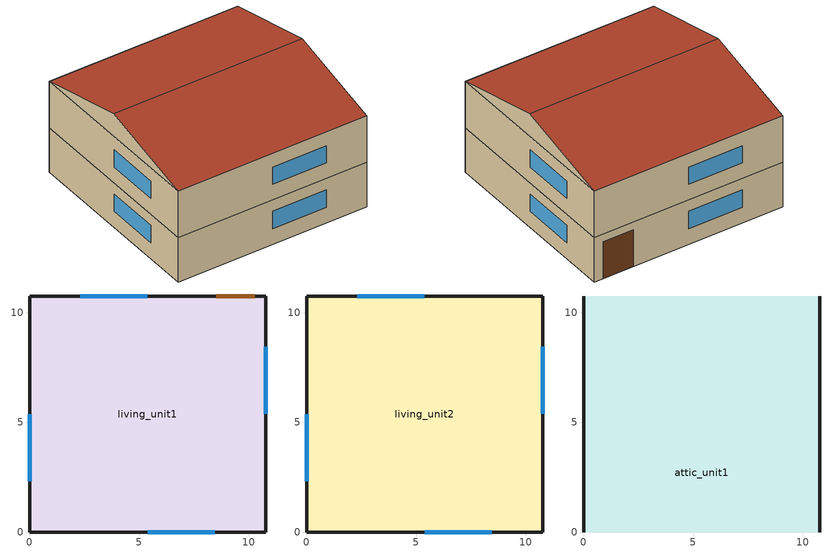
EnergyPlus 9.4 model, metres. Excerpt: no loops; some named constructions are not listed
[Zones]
living_unit1
 floor ground (Interior Floor): 0,0 0,10.77 10.77,10.77 10.77,0 z0.12
 wall outside (Exterior Wall): 0,0 10.77,0 10.77,10.77 0,10.77 0,0 z0.12:2.7
 window (Exterior Window): 5.4,0 8.46,0 / 5.37,10.77 2.31,10.77 / 10.77,5.4 10.77,8.46 / 0,5.37 0,2.31 z1.04:2.04
 door (Exterior Door): 10.27,10.77 8.53,10.77 z0.12:2.26
 ceiling adiabatic (Interior Ceiling): 0,10.77 0,0 10.77,0 10.77,10.77 z2.7
living_unit2
 floor adiabatic (Interior Floor): 0,0 0,10.77 10.77,10.77 10.77,0 z2.7
 wall outside (Exterior Wall): 0,0 10.77,0 10.77,10.77 0,10.77 0,0 z2.7:5.4
 window (Exterior Window): 5.4,0 8.46,0 / 5.37,10.77 2.31,10.77 / 10.77,5.4 10.77,8.46 / 0,5.37 0,2.31 z3.61:4.61
 ceiling to attic_unit1 (attic floor): 0,0 10.77,0 10.77,10.77 0,10.77 z5.4
attic_unit1
 wall outside (Gable_end): 10.77,0,5.4 10.77,10.77,5.4 10.77,5.39,6.7; 0,10.77,5.4 0,0,5.4 0,5.39,6.7
 roof outside (Exterior Roof): 0,0,5.4 10.77,0,5.4 10.77,5.39,6.7 0,5.39,6.7; 10.77,10.77,5.4 0,10.77,5.4 0,5.39,6.7 10.77,5.39,6.7
[Schedule:Day:Hourly]
ExteriorLightingDay: 1, 1, 1, 1, 1, 1, 0, 0, 0, 0, 0, 0, 0, 0, 0, 0, 0, 0, 1, 1, 1, 1, 1, 1
ClothesDryerWeekday: 0.0996819, 0.0598091, 0.0398727, 0.0199364, 0.0398727, 0.0598091, 0.159491, 0.318982, 0.486427, 0.685791, 0.785473, 0.817391, 0.7456, 0.677837, 0.610073, 0.578155, 0.558218, 0.546236, 0.518346, 0.510391, 0.5263, 0.546236, 0.4386, 0.239236
ClothesDryerWeekend: 0.121951, 0.0731707, 0.0487805, 0.0243902, 0.0487805, 0.0731707, 0.195122, 0.390244, 0.595097, 0.839, 0.960951, 1, 0.91217, 0.829268, 0.746366, 0.707317, 0.682927, 0.668268, 0.634146, 0.624415, 0.643878, 0.668268, 0.536585, 0.292683
ClothesDryerVacation: 0, 0, 0, 0, 0, 0, 0, 0, 0, 0, 0, 0, 0, 0, 0, 0, 0, 0, 0, 0, 0, 0, 0, 0
[Schedule:Day:List]
alwaysOffDaySch: No, 15, 0, 0, 0, 0, 0, 0, 0, 0, 0, 0, 0, 0, 0, 0, 0, 0, 0, 0, 0, 0, 0, 0, 0, 0, 0, 0, 0, 0, 0, 0, 0, 0, 0, 0, 0, 0, 0, 0, 0, 0, 0, 0, 0, 0, 0, 0, 0, 0, 0, 0, 0, 0, 0, 0, 0, 0, 0, 0, 0, 0, 0, 0, 0, 0, 0, 0, 0, 0, 0, 0, 0, 0, 0, 0, 0, 0, 0, 0, 0, 0, 0, 0, 0, 0, 0, 0, 0, 0, 0, 0, 0, 0, 0, 0, 0, 0
Week23Day0OvenSch: No, 15, 0, 0, 0, 0, 0, 0, 0, 0, 0, 0, 0, 0, 0, 0, 0, 0, 0, 0, 0, 0, 0, 0, 0, 0, 0, 0, 0, 0, 0, 0, 0, 0, 0, 0, 0, 0, 0, 0, 0, 0, 0, 0, 0, 0, 0, 0, 0, 0, 1, 0, 0, 0, 0, 0, 0, 0, 0, 0, 0, 0, 0, 0, 0, 0, 0, 0, 0, 0, 0, 0, 0, 0, 1, 1, 1, 0, 0, 0, 0, 0, 0, 0, 0, 0, 0, 0, 0, 0, 0, 0, 0, 0, 0, 0, 0, 0
Week23Day2OvenSch; Week47Day4OvenSch: No, 15, 0, 0, 0, 0, 0, 0, 0, 0, 0, 0, 0, 0, 0, 0, 0, 0, 0, 0, 0, 0, 0, 0, 0, 0, 0, 0, 0, 0, 0, 0, 0, 0, 0, 0, 0, 0, 0, 0, 0, 0, 0, 0, 0, 0, 0, 0, 0, 0, 0, 0, 0, 0, 1, 0, 0, 0, 0, 0, 0, 0, 0, 0, 0, 0, 0, 0, 0, 0, 0, 0, 0, 0, 0, 0, 0, 0, 0, 0, 0, 0, 0, 0, 0, 0, 0, 0, 0, 0, 0, 0, 0, 0, 0, 0, 0, 0
Week23Day5OvenSch; Week37Day5OvenSch; Week39Day1OvenSch; Week41Day1OvenSch; Week51Day2OvenSch: No, 15, 0, 0, 0, 0, 0, 0, 0, 0, 0, 0, 0, 0, 0, 0, 0, 0, 0, 0, 0, 0, 0, 0, 0, 0, 0, 0, 0, 0, 0, 0, 0, 0, 0, 0, 0, 0, 0, 0, 0, 0, 0, 0, 0, 0, 0, 0, 0, 0, 0, 0, 0, 0, 0, 0, 0, 0, 0, 0, 0, 0, 0, 0, 0, 0, 0, 0, 0, 0, 0, 0, 0, 0, 0, 0, 0, 0, 0, 0, 0, 0, 1, 1, 1, 0, 0, 0, 0, 0, 0, 0, 0, 0, 0, 0, 0, 0
Week23Day6OvenSch; Week26Day1OvenSch; Week44Day6OvenSch: No, 15, 0, 0, 0, 0, 0, 0, 0, 0, 0, 0, 0, 0, 0, 0, 0, 0, 0, 0, 0, 0, 0, 0, 0, 0, 0, 0, 0, 0, 0, 0, 0, 0, 1, 0, 0, 0, 0, 0, 0, 0, 0, 0, 0, 0, 0, 0, 0, 0, 0, 0, 0, 0, 0, 0, 0, 0, 0, 0, 0, 0, 0, 0, 0, 0, 0, 0, 0, 0, 0, 0, 0, 0, 0, 0, 0, 0, 0, 0, 0, 0, 0, 0, 0, 0, 0, 0, 0, 0, 0, 0, 0, 0, 0, 0, 0, 0
Week24Day0OvenSch; Week27Day3OvenSch; Week40Day6OvenSch: No, 15, 0, 0, 0, 0, 0, 0, 0, 0, 0, 0, 0, 0, 0, 0, 0, 0, 0, 0, 0, 0, 0, 0, 0, 0, 0, 0, 0, 0, 0, 0, 0, 0, 0, 0, 0, 0, 0, 0, 0, 0, 0, 0, 0, 0, 0, 0, 0, 0, 0, 0, 0, 0, 0, 0, 0, 0, 0, 0, 0, 0, 0, 0, 0, 0, 0, 0, 0, 0, 0, 0, 0, 0, 0, 0, 0, 0, 0, 0, 1, 1, 1, 0, 0, 0, 0, 0, 0, 0, 0, 0, 0, 0, 0, 0, 0, 0
Week24Day2OvenSch: No, 15, 0, 0, 0, 0, 0, 0, 0, 0, 0, 0, 0, 0, 0, 0, 0, 0, 0, 0, 0, 0, 0, 0, 0, 0, 0, 0, 0, 0, 0, 0, 0, 0, 0, 0, 0, 0, 0, 0, 0, 0, 0, 0, 0, 0, 0, 0, 0, 0, 0, 0, 0, 0, 0, 0, 0, 0, 0, 0, 0, 0, 0, 0, 0, 0, 0, 0, 0, 1, 0, 0, 0, 0, 0, 0, 0, 0, 0, 0, 0, 0, 0, 0, 0, 0, 0, 0, 0, 0, 0, 0, 0, 0, 0, 0, 0, 0
Week24Day4OvenSch: No, 15, 0, 0, 0, 0, 0, 0, 0, 0, 0, 0, 0, 0, 0, 0, 0, 0, 0, 0, 0, 0, 0, 0, 0, 0, 0, 0, 0, 0, 0, 0, 0, 0, 0, 0, 0, 0, 0, 0, 0, 0, 0, 0, 0, 0, 0, 0, 0, 0, 0, 0, 0, 0, 0, 0, 0, 0, 0, 0, 0, 0, 0, 0, 0, 0, 0, 0, 0, 0, 0, 0, 0, 0, 0, 0, 0, 0, 1, 1, 1, 0, 1, 1, 1, 0, 0, 0, 0, 0, 0, 0, 0, 0, 0, 0, 0, 0
Week24Day5OvenSch; Week45Day5OvenSch: No, 15, 0, 0, 0, 0, 0, 0, 0, 0, 0, 0, 0, 0, 0, 0, 0, 0, 0, 0, 0, 0, 0, 0, 0, 0, 0, 0, 0, 0, 0, 0, 0, 0, 0, 0, 0, 0, 0, 0, 0, 0, 0, 0, 0, 0, 0, 0, 0, 0, 0, 0, 0, 0, 0, 0, 0, 0, 0, 0, 0, 0, 0, 0, 0, 0, 0, 0, 0, 0, 0, 0, 0, 0, 0, 0, 0, 0, 0, 1, 1, 1, 0, 0, 0, 0, 0, 0, 0, 0, 0, 0, 0, 0, 0, 0, 0, 0
Week25Day1OvenSch: No, 15, 0, 0, 0, 0, 0, 0, 0, 0, 0, 0, 0, 0, 0, 0, 0, 0, 0, 0, 0, 0, 0, 0, 0, 0, 0, 0, 0, 0, 0, 0, 0, 1, 1, 0, 0, 0, 0, 0, 0, 0, 0, 0, 0, 0, 0, 0, 0, 0, 0, 0, 0, 0, 0, 0, 0, 0, 0, 0, 0, 0, 0, 0, 0, 0, 0, 0, 0, 0, 0, 0, 0, 0, 0, 0, 0, 0, 0, 0, 0, 0, 0, 0, 0, 0, 0, 0, 0, 0, 0, 0, 0, 0, 0, 0, 0, 0
Week25Day3OvenSch: No, 15, 0, 0, 0, 0, 0, 0, 0, 0, 0, 0, 0, 0, 0, 0, 0, 0, 0, 0, 0, 0, 0, 0, 0, 0, 0, 0, 0, 0, 0, 0, 0, 0, 0, 0, 0, 0, 1, 0, 0, 0, 0, 0, 0, 0, 0, 0, 0, 0, 0, 0, 1, 0, 0, 0, 0, 0, 0, 0, 0, 0, 0, 0, 0, 0, 0, 0, 0, 0, 0, 0, 0, 0, 0, 0, 0, 0, 0, 0, 0, 0, 0, 0, 0, 0, 0, 0, 0, 0, 0, 0, 0, 0, 0, 0, 0, 0
Week26Day2OvenSch; Week38Day4OvenSch: No, 15, 0, 0, 0, 0, 0, 0, 0, 0, 0, 0, 0, 0, 0, 0, 0, 0, 0, 0, 0, 0, 0, 0, 0, 0, 0, 0, 0, 0, 1, 0, 0, 0, 0, 0, 0, 0, 0, 0, 0, 0, 0, 0, 0, 0, 0, 0, 0, 0, 0, 0, 0, 0, 0, 0, 0, 0, 0, 0, 0, 0, 0, 0, 0, 0, 0, 0, 0, 0, 0, 0, 0, 0, 0, 0, 0, 0, 0, 0, 0, 0, 0, 0, 0, 0, 0, 0, 0, 0, 0, 0, 0, 0, 0, 0, 0, 0
Week26Day3OvenSch: No, 15, 0, 0, 0, 0, 0, 0, 0, 0, 0, 0, 0, 0, 0, 0, 0, 0, 0, 0, 0, 0, 0, 0, 0, 0, 0, 0, 0, 0, 0, 0, 0, 0, 0, 0, 1, 0, 0, 0, 0, 0, 0, 0, 0, 0, 0, 0, 0, 0, 0, 0, 0, 0, 0, 0, 0, 0, 0, 0, 0, 0, 0, 0, 0, 0, 0, 0, 0, 0, 0, 0, 0, 0, 0, 0, 0, 0, 0, 0, 0, 0, 0, 0, 0, 0, 0, 0, 0, 0, 0, 0, 0, 0, 0, 0, 0, 0
Week26Day5OvenSch: No, 15, 0, 0, 0, 0, 0, 0, 0, 0, 0, 0, 0, 0, 0, 0, 0, 0, 0, 0, 0, 0, 0, 0, 0, 0, 0, 0, 0, 0, 0, 0, 0, 0, 0, 0, 0, 0, 1, 0, 0, 0, 0, 0, 0, 0, 0, 0, 0, 0, 0, 0, 0, 0, 0, 0, 0, 0, 0, 0, 0, 0, 0, 0, 0, 0, 0, 0, 0, 0, 0, 0, 0, 1, 1, 1, 0, 0, 0, 0, 0, 0, 0, 0, 0, 0, 0, 0, 0, 0, 0, 0, 0, 0, 0, 0, 0, 0
Week27Day1OvenSch; Week28Day1OvenSch; Week43Day3OvenSch; Week48Day2OvenSch; Week51Day0OvenSch: No, 15, 0, 0, 0, 0, 0, 0, 0, 0, 0, 0, 0, 0, 0, 0, 0, 0, 0, 0, 0, 0, 0, 0, 0, 0, 0, 0, 0, 0, 0, 0, 0, 0, 0, 0, 0, 0, 0, 0, 0, 0, 0, 0, 0, 0, 0, 0, 0, 0, 0, 0, 0, 0, 0, 0, 0, 0, 0, 0, 0, 0, 0, 0, 0, 0, 0, 0, 0, 0, 0, 0, 0, 0, 0, 0, 0, 0, 1, 1, 1, 0, 0, 0, 0, 0, 0, 0, 0, 0, 0, 0, 0, 0, 0, 0, 0, 0
Week27Day2OvenSch; Week29Day6OvenSch; Week46Day0OvenSch: No, 15, 0, 0, 0, 0, 0, 0, 0, 0, 0, 0, 0, 0, 0, 0, 0, 0, 0, 0, 0, 0, 0, 0, 0, 0, 0, 0, 0, 0, 0, 0, 0, 0, 0, 1, 0, 0, 0, 0, 0, 0, 0, 0, 0, 0, 0, 0, 0, 0, 0, 0, 0, 0, 0, 0, 0, 0, 0, 0, 0, 0, 0, 0, 0, 0, 0, 0, 0, 0, 0, 0, 0, 0, 0, 0, 0, 0, 0, 0, 0, 0, 0, 0, 0, 0, 0, 0, 0, 0, 0, 0, 0, 0, 0, 0, 0, 0
Week28Day3OvenSch: No, 15, 0, 0, 0, 0, 0, 0, 0, 0, 0, 0, 0, 0, 0, 0, 0, 0, 0, 0, 0, 0, 0, 0, 0, 0, 0, 0, 0, 0, 0, 0, 0, 0, 0, 0, 0, 0, 0, 0, 0, 0, 0, 0, 0, 0, 0, 0, 0, 0, 0, 0, 0, 0, 0, 0, 0, 0, 0, 0, 0, 0, 0, 0, 0, 0, 0, 0, 0, 0, 0, 0, 0, 0, 0, 0, 0, 0, 0, 0, 0, 0, 1, 1, 1, 0, 0, 0, 0, 0, 0, 0, 0, 1, 1, 1, 0, 0
Week28Day4OvenSch: No, 15, 0, 0, 0, 0, 0, 0, 0, 0, 0, 0, 0, 0, 0, 0, 0, 0, 0, 0, 0, 0, 0, 0, 0, 0, 0, 0, 0, 0, 0, 0, 0, 0, 0, 0, 0, 0, 0, 0, 0, 0, 0, 0, 0, 0, 0, 0, 0, 0, 0, 0, 0, 0, 0, 0, 0, 0, 0, 0, 0, 0, 0, 0, 0, 0, 0, 0, 0, 0, 0, 0, 0, 0, 0, 0, 0, 0, 0, 1, 1, 1, 1, 1, 1, 0, 0, 0, 0, 0, 0, 0, 0, 0, 0, 0, 0, 0
Week28Day6OvenSch: No, 15, 0, 0, 0, 0, 0, 0, 0, 0, 0, 0, 0, 0, 0, 0, 0, 0, 0, 0, 0, 0, 0, 0, 0, 0, 0, 0, 0, 0, 0, 0, 0, 0, 0, 0, 0, 0, 0, 0, 0, 0, 0, 0, 0, 0, 0, 0, 0, 0, 0, 0, 0, 1, 0, 0, 0, 0, 0, 0, 0, 0, 0, 0, 0, 0, 0, 0, 0, 0, 0, 0, 0, 0, 0, 0, 0, 0, 0, 0, 0, 0, 0, 0, 0, 0, 0, 0, 0, 0, 0, 0, 0, 0, 0, 0, 0, 0
Week29Day0OvenSch: No, 15, 0, 0, 0, 0, 0, 0, 0, 0, 0, 0, 0, 0, 0, 0, 0, 0, 0, 0, 0, 0, 0, 0, 0, 0, 0, 0, 0, 0, 0, 0, 0, 0, 0, 0, 0, 0, 0, 0, 0, 0, 0, 0, 0, 0, 0, 0, 0, 0, 0, 0, 0, 0, 0, 0, 0, 0, 0, 0, 0, 0, 0, 0, 0, 0, 0, 0, 0, 0, 0, 0, 0, 0, 1, 1, 1, 0, 0, 0, 0, 0, 0, 0, 0, 0, 0, 0, 0, 0, 0, 0, 0, 0, 0, 0, 0, 0
Week29Day4OvenSch: No, 15, 0, 0, 0, 0, 0, 0, 0, 0, 0, 0, 0, 0, 0, 0, 0, 0, 0, 0, 0, 0, 0, 0, 0, 0, 0, 0, 0, 0, 0, 0, 0, 0, 0, 0, 0, 0, 0, 0, 0, 0, 0, 0, 0, 0, 0, 0, 0, 0, 0, 0, 0, 0, 0, 0, 0, 0, 1, 0, 0, 0, 0, 0, 0, 0, 0, 0, 0, 0, 0, 0, 0, 0, 0, 0, 0, 0, 0, 0, 0, 0, 0, 0, 0, 0, 0, 0, 0, 0, 0, 0, 0, 0, 0, 0, 0, 0
Week29Day5OvenSch: No, 15, 0, 0, 0, 0, 0, 0, 0, 0, 0, 0, 0, 0, 0, 0, 0, 0, 0, 0, 0, 0, 0, 0, 0, 0, 0, 0, 0, 0, 0, 0, 0, 0, 1, 0, 0, 0, 0, 0, 0, 0, 0, 0, 0, 0, 0, 0, 0, 0, 0, 0, 0, 0, 0, 0, 0, 0, 0, 0, 0, 0, 0, 0, 0, 0, 0, 0, 0, 0, 0, 0, 0, 0, 0, 0, 0, 0, 0, 0, 0, 1, 1, 1, 0, 0, 0, 0, 0, 0, 0, 0, 0, 0, 0, 0, 0, 0
Week31Day1OvenSch: No, 15, 0, 0, 0, 0, 0, 0, 0, 0, 0, 0, 0, 0, 0, 0, 0, 0, 0, 0, 0, 0, 0, 0, 0, 0, 0, 0, 0, 0, 0, 0, 0, 0, 0, 0, 0, 0, 0, 0, 0, 0, 0, 0, 0, 0, 0, 0, 0, 0, 0, 0, 1, 0, 0, 0, 0, 0, 0, 0, 0, 0, 0, 0, 0, 0, 0, 0, 0, 0, 0, 0, 0, 0, 0, 0, 0, 0, 0, 0, 0, 0, 0, 0, 0, 0, 0, 0, 0, 0, 0, 0, 0, 0, 0, 0, 0, 0
Week31Day4OvenSch; Week31Day6OvenSch: No, 15, 0, 0, 0, 0, 0, 0, 0, 0, 0, 0, 0, 0, 0, 0, 0, 0, 0, 0, 0, 0, 0, 0, 0, 0, 0, 0, 0, 0, 0, 0, 0, 0, 0, 0, 0, 0, 0, 0, 0, 0, 0, 0, 0, 0, 0, 0, 0, 0, 0, 0, 0, 0, 0, 0, 0, 1, 0, 0, 0, 0, 0, 0, 0, 0, 0, 0, 0, 0, 0, 0, 0, 0, 0, 0, 0, 0, 0, 0, 0, 0, 0, 0, 0, 0, 0, 0, 0, 0, 0, 0, 0, 0, 0, 0, 0, 0
Week31Day5OvenSch: No, 15, 0, 0, 0, 0, 0, 0, 0, 0, 0, 0, 0, 0, 0, 0, 0, 0, 0, 0, 0, 0, 0, 0, 0, 0, 0, 0, 0, 0, 0, 0, 0, 0, 1, 0, 0, 0, 0, 0, 0, 0, 0, 0, 0, 0, 0, 1, 0, 0, 0, 0, 0, 0, 0, 0, 0, 0, 0, 0, 0, 0, 0, 0, 0, 0, 0, 0, 0, 0, 0, 0, 0, 0, 0, 0, 0, 0, 0, 0, 0, 0, 0, 0, 0, 0, 0, 0, 0, 0, 0, 0, 0, 0, 0, 0, 0, 0
Week34Day1OvenSch: No, 15, 0, 0, 0, 0, 0, 0, 0, 0, 0, 0, 0, 0, 0, 0, 0, 0, 0, 0, 0, 0, 0, 0, 0, 0, 0, 0, 0, 0, 0, 0, 0, 0, 0, 0, 0, 0, 0, 0, 0, 0, 0, 0, 0, 0, 0, 1, 0, 0, 0, 0, 0, 0, 0, 0, 0, 0, 0, 0, 0, 0, 0, 0, 0, 0, 0, 0, 0, 0, 0, 0, 0, 0, 0, 0, 0, 0, 0, 0, 0, 0, 0, 0, 0, 0, 0, 0, 0, 0, 0, 0, 0, 0, 0, 0, 0, 0
Week34Day2OvenSch: No, 15, 0, 0, 0, 0, 0, 0, 0, 0, 0, 0, 0, 0, 0, 0, 0, 0, 0, 0, 0, 0, 0, 0, 0, 0, 0, 0, 0, 0, 0, 0, 0, 0, 0, 0, 0, 0, 0, 0, 0, 0, 0, 0, 0, 0, 0, 0, 0, 0, 1, 0, 0, 0, 0, 0, 0, 0, 0, 0, 0, 0, 0, 0, 0, 0, 0, 0, 0, 0, 0, 0, 0, 0, 0, 0, 0, 0, 0, 1, 1, 1, 1, 1, 1, 0, 0, 0, 0, 0, 0, 0, 0, 0, 0, 0, 0, 0
Week34Day4OvenSch: No, 15, 0, 0, 0, 0, 0, 0, 0, 0, 0, 0, 0, 0, 0, 0, 0, 0, 0, 0, 0, 0, 0, 0, 0, 0, 0, 0, 0, 0, 0, 0, 0, 1, 0, 0, 0, 0, 0, 0, 0, 0, 0, 0, 0, 0, 0, 0, 0, 0, 0, 0, 0, 0, 0, 0, 0, 0, 0, 0, 0, 0, 0, 0, 0, 0, 0, 0, 0, 0, 0, 0, 0, 1, 1, 1, 0, 0, 0, 0, 0, 1, 1, 1, 0, 0, 0, 0, 0, 0, 0, 0, 0, 0, 0, 0, 0, 0
Week34Day6OvenSch: No, 15, 0, 0, 0, 0, 0, 0, 0, 0, 0, 0, 0, 0, 0, 0, 0, 0, 0, 0, 0, 0, 0, 0, 0, 0, 0, 0, 0, 0, 0, 0, 0, 0, 0, 0, 0, 0, 0, 0, 0, 0, 0, 0, 0, 0, 0, 0, 0, 0, 1, 0, 0, 0, 0, 0, 0, 0, 0, 0, 0, 0, 0, 0, 0, 0, 0, 0, 0, 0, 0, 0, 0, 0, 0, 0, 0, 0, 0, 0, 1, 1, 1, 0, 0, 0, 0, 0, 0, 0, 0, 0, 0, 0, 0, 0, 0, 0
Week35Day2OvenSch; Week42Day1OvenSch: No, 15, 0, 0, 0, 0, 0, 0, 0, 0, 0, 0, 0, 0, 0, 0, 0, 0, 0, 0, 0, 0, 0, 0, 0, 0, 0, 0, 0, 0, 0, 0, 0, 0, 0, 0, 0, 0, 0, 0, 0, 0, 0, 0, 0, 0, 0, 0, 0, 0, 0, 0, 0, 0, 0, 0, 0, 0, 0, 0, 0, 0, 0, 0, 0, 0, 0, 0, 0, 0, 0, 0, 0, 1, 1, 1, 0, 0, 0, 0, 0, 0, 0, 0, 0, 0, 0, 0, 0, 0, 0, 0, 0, 0, 0, 0, 0, 0
Week42Day5OvenSch: No, 15, 0, 0, 0, 0, 0, 0, 0, 0, 0, 0, 0, 0, 0, 0, 0, 0, 0, 0, 0, 0, 0, 0, 0, 0, 0, 0, 0, 0, 0, 0, 0, 0, 0, 0, 0, 0, 1, 0, 0, 0, 0, 0, 0, 0, 0, 0, 0, 0, 0, 0, 0, 0, 0, 0, 0, 0, 0, 0, 0, 0, 0, 0, 0, 0, 0, 0, 0, 0, 0, 0, 0, 0, 0, 0, 0, 0, 0, 0, 0, 0, 0, 0, 0, 0, 0, 0, 0, 0, 0, 0, 0, 0, 0, 0, 0, 0
Week44Day2OvenSch; Week46Day2OvenSch: No, 15, 0, 0, 0, 0, 0, 0, 0, 0, 0, 0, 0, 0, 0, 0, 0, 0, 0, 0, 0, 0, 0, 0, 0, 0, 0, 0, 0, 0, 0, 0, 0, 0, 0, 0, 0, 0, 0, 0, 0, 0, 0, 0, 0, 0, 0, 0, 0, 0, 0, 0, 0, 0, 0, 0, 0, 0, 0, 0, 0, 0, 0, 0, 0, 0, 0, 0, 0, 0, 0, 0, 0, 0, 0, 0, 0, 0, 0, 0, 0, 1, 1, 1, 0, 0, 0, 0, 0, 0, 0, 0, 0, 0, 0, 0, 0, 0
Week45Day1OvenSch: No, 15, 0, 0, 0, 0, 0, 0, 0, 0, 0, 0, 0, 0, 0, 0, 0, 0, 0, 0, 0, 0, 0, 0, 0, 0, 0, 0, 0, 0, 0, 0, 0, 0, 0, 0, 0, 0, 1, 0, 0, 0, 0, 0, 0, 0, 0, 0, 0, 0, 0, 0, 0, 0, 0, 0, 0, 0, 0, 0, 0, 0, 0, 0, 0, 0, 0, 0, 0, 0, 0, 0, 0, 0, 1, 1, 1, 0, 0, 0, 0, 1, 1, 1, 0, 0, 0, 0, 0, 0, 0, 0, 0, 0, 0, 0, 0, 0
Week46Day5OvenSch: No, 15, 0, 0, 0, 0, 0, 0, 0, 0, 0, 0, 0, 0, 0, 0, 0, 0, 0, 0, 0, 0, 0, 0, 0, 0, 0, 0, 0, 0, 0, 0, 0, 0, 0, 0, 0, 0, 0, 0, 0, 0, 0, 0, 0, 0, 0, 0, 0, 0, 0, 0, 0, 0, 0, 0, 0, 0, 0, 0, 0, 0, 0, 0, 0, 0, 0, 0, 0, 0, 0, 0, 1, 1, 1, 0, 0, 0, 0, 0, 0, 0, 0, 0, 0, 0, 0, 0, 0, 0, 0, 0, 0, 0, 0, 0, 0, 0
Week49Day2OvenSch: No, 15, 0, 0, 0, 0, 0, 0, 0, 0, 0, 0, 0, 0, 0, 0, 0, 0, 0, 0, 0, 0, 0, 0, 0, 0, 0, 0, 0, 0, 0, 0, 0, 0, 0, 0, 0, 0, 0, 0, 0, 0, 0, 0, 0, 0, 0, 0, 0, 0, 0, 0, 0, 0, 0, 0, 0, 0, 0, 0, 0, 0, 0, 0, 0, 0, 0, 0, 0, 0, 0, 0, 0, 1, 1, 1, 0, 0, 0, 0, 0, 0, 1, 1, 1, 0, 0, 0, 0, 0, 0, 0, 0, 1, 1, 1, 0, 0
Week49Day3OvenSch: No, 15, 0, 0, 0, 0, 0, 0, 0, 0, 0, 0, 0, 0, 0, 0, 0, 0, 0, 0, 0, 0, 0, 0, 0, 0, 0, 0, 0, 0, 1, 0, 0, 0, 0, 0, 0, 0, 0, 0, 0, 0, 0, 0, 0, 0, 0, 0, 0, 0, 0, 0, 0, 0, 0, 0, 0, 0, 0, 0, 0, 0, 0, 0, 0, 0, 0, 0, 0, 0, 0, 0, 0, 0, 0, 0, 0, 0, 0, 0, 0, 0, 1, 1, 1, 0, 0, 0, 0, 0, 0, 0, 0, 0, 0, 0, 0, 0
Week51Day5OvenSch: No, 15, 0, 0, 0, 0, 0, 0, 0, 0, 0, 0, 0, 0, 0, 0, 0, 0, 0, 0, 0, 0, 0, 0, 0, 0, 0, 0, 0, 0, 0, 0, 0, 0, 0, 0, 0, 0, 0, 0, 0, 0, 0, 0, 0, 0, 0, 0, 0, 0, 0, 0, 0, 0, 0, 0, 0, 0, 0, 0, 0, 0, 0, 0, 0, 0, 0, 0, 0, 0, 0, 0, 0, 0, 0, 0, 1, 1, 1, 0, 0, 0, 0, 0, 0, 0, 0, 0, 0, 0, 0, 0, 0, 0, 0, 0, 0, 0
[Schedule:Week:Daily]
Week23OvenSch: Week23Day0OvenSch, alwaysOffDaySch, Week23Day2OvenSch, alwaysOffDaySch, alwaysOffDaySch, Week23Day5OvenSch, Week23Day6OvenSch, alwaysOffDaySch, alwaysOffDaySch, alwaysOffDaySch, alwaysOffDaySch, alwaysOffDaySch
Week24OvenSch: Week24Day0OvenSch, alwaysOffDaySch, Week24Day2OvenSch, alwaysOffDaySch, Week24Day4OvenSch, Week24Day5OvenSch, alwaysOffDaySch, alwaysOffDaySch, alwaysOffDaySch, alwaysOffDaySch, alwaysOffDaySch, alwaysOffDaySch
Week25OvenSch: alwaysOffDaySch, Week25Day1OvenSch, alwaysOffDaySch, Week25Day3OvenSch, alwaysOffDaySch, alwaysOffDaySch, alwaysOffDaySch, alwaysOffDaySch, alwaysOffDaySch, alwaysOffDaySch, alwaysOffDaySch, alwaysOffDaySch
Week26OvenSch: alwaysOffDaySch, Week26Day1OvenSch, Week26Day2OvenSch, Week26Day3OvenSch, alwaysOffDaySch, Week26Day5OvenSch, alwaysOffDaySch, alwaysOffDaySch, alwaysOffDaySch, alwaysOffDaySch, alwaysOffDaySch, alwaysOffDaySch
Week27OvenSch: alwaysOffDaySch, Week27Day1OvenSch, Week27Day2OvenSch, Week27Day3OvenSch, alwaysOffDaySch, alwaysOffDaySch, alwaysOffDaySch, alwaysOffDaySch, alwaysOffDaySch, alwaysOffDaySch, alwaysOffDaySch, alwaysOffDaySch
Week28OvenSch: alwaysOffDaySch, Week28Day1OvenSch, alwaysOffDaySch, Week28Day3OvenSch, Week28Day4OvenSch, alwaysOffDaySch, Week28Day6OvenSch, alwaysOffDaySch, alwaysOffDaySch, alwaysOffDaySch, alwaysOffDaySch, alwaysOffDaySch
Week29OvenSch: Week29Day0OvenSch, alwaysOffDaySch, alwaysOffDaySch, alwaysOffDaySch, Week29Day4OvenSch, Week29Day5OvenSch, Week29Day6OvenSch, alwaysOffDaySch, alwaysOffDaySch, alwaysOffDaySch, alwaysOffDaySch, alwaysOffDaySch
Week30OvenSch; Week32OvenSch; Week33OvenSch; Week36OvenSch; Week50OvenSch: alwaysOffDaySch, alwaysOffDaySch, alwaysOffDaySch, alwaysOffDaySch, alwaysOffDaySch, alwaysOffDaySch, alwaysOffDaySch, alwaysOffDaySch, alwaysOffDaySch, alwaysOffDaySch, alwaysOffDaySch, alwaysOffDaySch
Week31OvenSch: alwaysOffDaySch, Week31Day1OvenSch, alwaysOffDaySch, alwaysOffDaySch, Week31Day4OvenSch, Week31Day5OvenSch, Week31Day6OvenSch, alwaysOffDaySch, alwaysOffDaySch, alwaysOffDaySch, alwaysOffDaySch, alwaysOffDaySch
Week34OvenSch: alwaysOffDaySch, Week34Day1OvenSch, Week34Day2OvenSch, alwaysOffDaySch, Week34Day4OvenSch, alwaysOffDaySch, Week34Day6OvenSch, alwaysOffDaySch, alwaysOffDaySch, alwaysOffDaySch, alwaysOffDaySch, alwaysOffDaySch
Week35OvenSch: alwaysOffDaySch, alwaysOffDaySch, Week35Day2OvenSch, alwaysOffDaySch, alwaysOffDaySch, alwaysOffDaySch, alwaysOffDaySch, alwaysOffDaySch, alwaysOffDaySch, alwaysOffDaySch, alwaysOffDaySch, alwaysOffDaySch
Week37OvenSch: alwaysOffDaySch, alwaysOffDaySch, alwaysOffDaySch, alwaysOffDaySch, alwaysOffDaySch, Week37Day5OvenSch, alwaysOffDaySch, alwaysOffDaySch, alwaysOffDaySch, alwaysOffDaySch, alwaysOffDaySch, alwaysOffDaySch
Week38OvenSch: alwaysOffDaySch, alwaysOffDaySch, alwaysOffDaySch, alwaysOffDaySch, Week38Day4OvenSch, alwaysOffDaySch, alwaysOffDaySch, alwaysOffDaySch, alwaysOffDaySch, alwaysOffDaySch, alwaysOffDaySch, alwaysOffDaySch
Week39OvenSch: alwaysOffDaySch, Week39Day1OvenSch, alwaysOffDaySch, alwaysOffDaySch, alwaysOffDaySch, alwaysOffDaySch, alwaysOffDaySch, alwaysOffDaySch, alwaysOffDaySch, alwaysOffDaySch, alwaysOffDaySch, alwaysOffDaySch
Week40OvenSch: alwaysOffDaySch, alwaysOffDaySch, alwaysOffDaySch, alwaysOffDaySch, alwaysOffDaySch, alwaysOffDaySch, Week40Day6OvenSch, alwaysOffDaySch, alwaysOffDaySch, alwaysOffDaySch, alwaysOffDaySch, alwaysOffDaySch
Week41OvenSch: alwaysOffDaySch, Week41Day1OvenSch, alwaysOffDaySch, alwaysOffDaySch, alwaysOffDaySch, alwaysOffDaySch, alwaysOffDaySch, alwaysOffDaySch, alwaysOffDaySch, alwaysOffDaySch, alwaysOffDaySch, alwaysOffDaySch
Week42OvenSch: alwaysOffDaySch, Week42Day1OvenSch, alwaysOffDaySch, alwaysOffDaySch, alwaysOffDaySch, Week42Day5OvenSch, alwaysOffDaySch, alwaysOffDaySch, alwaysOffDaySch, alwaysOffDaySch, alwaysOffDaySch, alwaysOffDaySch
Week43OvenSch: alwaysOffDaySch, alwaysOffDaySch, alwaysOffDaySch, Week43Day3OvenSch, alwaysOffDaySch, alwaysOffDaySch, alwaysOffDaySch, alwaysOffDaySch, alwaysOffDaySch, alwaysOffDaySch, alwaysOffDaySch, alwaysOffDaySch
Week44OvenSch: alwaysOffDaySch, alwaysOffDaySch, Week44Day2OvenSch, alwaysOffDaySch, alwaysOffDaySch, alwaysOffDaySch, Week44Day6OvenSch, alwaysOffDaySch, alwaysOffDaySch, alwaysOffDaySch, alwaysOffDaySch, alwaysOffDaySch
Week45OvenSch: alwaysOffDaySch, Week45Day1OvenSch, alwaysOffDaySch, alwaysOffDaySch, alwaysOffDaySch, Week45Day5OvenSch, alwaysOffDaySch, alwaysOffDaySch, alwaysOffDaySch, alwaysOffDaySch, alwaysOffDaySch, alwaysOffDaySch
Week46OvenSch: Week46Day0OvenSch, alwaysOffDaySch, Week46Day2OvenSch, alwaysOffDaySch, alwaysOffDaySch, Week46Day5OvenSch, alwaysOffDaySch, alwaysOffDaySch, alwaysOffDaySch, alwaysOffDaySch, alwaysOffDaySch, alwaysOffDaySch
Week47OvenSch: alwaysOffDaySch, alwaysOffDaySch, alwaysOffDaySch, alwaysOffDaySch, Week47Day4OvenSch, alwaysOffDaySch, alwaysOffDaySch, alwaysOffDaySch, alwaysOffDaySch, alwaysOffDaySch, alwaysOffDaySch, alwaysOffDaySch
Week48OvenSch: alwaysOffDaySch, alwaysOffDaySch, Week48Day2OvenSch, alwaysOffDaySch, alwaysOffDaySch, alwaysOffDaySch, alwaysOffDaySch, alwaysOffDaySch, alwaysOffDaySch, alwaysOffDaySch, alwaysOffDaySch, alwaysOffDaySch
Week49OvenSch: alwaysOffDaySch, alwaysOffDaySch, Week49Day2OvenSch, Week49Day3OvenSch, alwaysOffDaySch, alwaysOffDaySch, alwaysOffDaySch, alwaysOffDaySch, alwaysOffDaySch, alwaysOffDaySch, alwaysOffDaySch, alwaysOffDaySch
Week51OvenSch: Week51Day0OvenSch, alwaysOffDaySch, Week51Day2OvenSch, alwaysOffDaySch, alwaysOffDaySch, Week51Day5OvenSch, alwaysOffDaySch, alwaysOffDaySch, alwaysOffDaySch, alwaysOffDaySch, alwaysOffDaySch, alwaysOffDaySch
[Schedule:Week:Compact]
ClothesDryerWeek: For: Weekdays, ClothesDryerWeekday, For: CustomDay1, ClothesDryerVacation, For: AllOtherDays, ClothesDryerWeekend
ExteriorLightingProfileWeek: For: AllDays, ExteriorLightingDay
